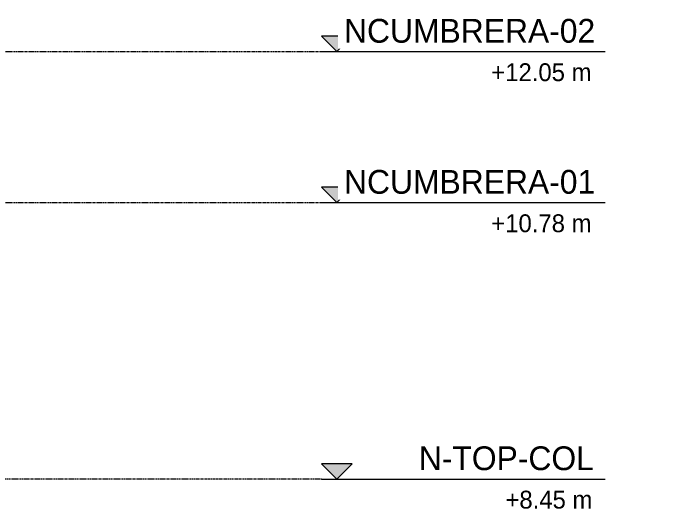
# Model space of a CAD drawing. Header units: centimetres. Extents: x -6747 to 14796, y -285 to 1548.
# Drawn here: x -1178 to -633, y 817 to 1237 of the extents above; entities that cross this region are included whole.
import ezdxf

# ---------------------------------------------------------------- set-up
doc = ezdxf.new("R2010")
doc.units = ezdxf.units.CM
doc.linetypes.add('Centre', pattern=[3.175, 0.635, -0.475, 1.59, -0.475])
doc.layers.add('A-FLOR-LEVL', color=7, linetype='Continuous', lineweight=9)
doc.styles.add('Century Gothic', font='GOTHIC.TTF', dxfattribs={"height": 20})
doc.styles.add('Century Gothic_1', font='GOTHIC.TTF', dxfattribs={"height": 15})

# ---------------------------------------------------------------- blocks, each defined once
blk = doc.blocks.new('Level - Con_Triangulo-1145637-Elevación Eje 14')
at = {"layer": 'A-FLOR-LEVL', "true_color": 0xe2e2e2}
blk.add_hatch(color=254, dxfattribs=at).paths.add_polyline_path([(-6532.04, 12.86), (-6519.18, 0), (-6506.32, 12.86)])
at = {"layer": 'A-FLOR-LEVL', "color": 253, "true_color": 0xaaaaaa}
for p, q in [((-6532.04, 12.86), (-6506.32, 12.86)), ((-6519.18, 0), (-6532.04, 12.86)), ((-6506.32, 12.86), (-6519.18, 0)), ((-6506.32, 0), (-6744.76, 0))]:
    blk.add_line(p, q, dxfattribs=at)

msp = doc.modelspace()

# ---------------------------------------------------------------- linework, layer by layer
at = {"layer": 'A-FLOR-LEVL', "color": 253, "linetype": 'Centre', "true_color": 0xaaaaaa}
for p, q in [((-6506.315, 1204.505), (-918.976, 1204.505)), ((-6506.315, 1077.508), (-918.976, 1077.508)), ((-918.976, 845.103), (-6506.315, 845.103))]:
    msp.add_line(p, q, dxfattribs=at)

# ---------------------------------------------------------------- block references
at = {"layer": 'A-FLOR-LEVL', "color": 253, "true_color": 0xaaaaaa, "extrusion": (0, 0, -1)}
for p in [(7425.291, 1204.505), (7425.291, 1077.508), (7425.291, 845.103)]:
    msp.add_blockref('Level - Con_Triangulo-1145637-Elevación Eje 14', p, dxfattribs=at)

# ---------------------------------------------------------------- texts
at = {"layer": 'A-FLOR-LEVL', "color": 9, "true_color": 0xb7b7b7, "char_height": 15, "attachment_point": 1, "style": 'Century Gothic_1', "bg_fill": 3, "box_fill_scale": 1.25, "bg_fill_color": 256, "bg_fill_true_color": 13158600, "bg_fill_transparency": 0}
for s, insert, width in [('+12.05 m', (-776.318, 1194.661), 112.23625), ('+10.78 m', (-776.318, 1067.664), 112.23625), ('+8.45 m', (-764.418, 835.259), 97.80587)]:
    msp.add_mtext(s, dxfattribs=dict(at, insert=insert, width=width))

# ---------------------------------------------------------------- next in the draw order: texts
at = {"layer": 'A-FLOR-LEVL', "color": 9, "true_color": 0xb7b7b7, "char_height": 20, "attachment_point": 1, "style": 'Century Gothic', "bg_fill": 3, "box_fill_scale": 1.25, "bg_fill_color": 256, "bg_fill_true_color": 13158600, "bg_fill_transparency": 0}
for s, insert, width in [('NCUMBRERA-02', (-900.018, 1231.973), 262.15181), ('NCUMBRERA-01', (-900.018, 1104.976), 262.15181), ('N-TOP-COL', (-837.218, 872.571), 185.9915)]:
    msp.add_mtext(s, dxfattribs=dict(at, insert=insert, width=width))

doc.saveas('drawing.dxf')
